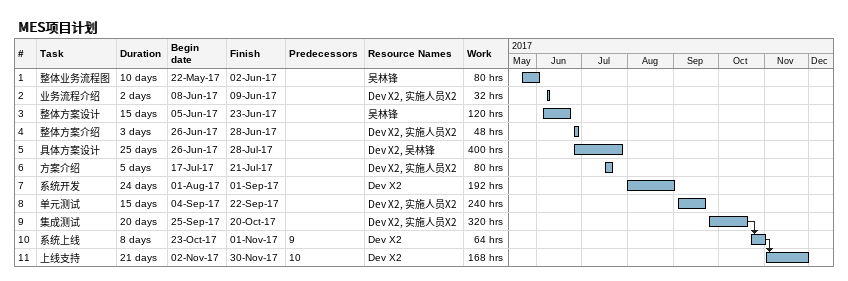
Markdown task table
MES项目计划

| ID | Task | Duration | Start | Finish | Predecessors | Resources | Work (h) |
|---|---|---|---|---|---|---|---|
| 1 | 整体业务流程图 | 10d | 2017-05-22 | 2017-06-02 |  | 吴林锋 | 80 |
| 2 | 业务流程介绍 | 2d | 2017-06-08 | 2017-06-09 |  | Dev X2, 实施人员X2 | 32 |
| 3 | 整体方案设计 | 15d | 2017-06-05 | 2017-06-23 |  | 吴林锋 | 120 |
| 4 | 整体方案介绍 | 3d | 2017-06-26 | 2017-06-28 |  | Dev X2, 实施人员X2 | 48 |
| 5 | 具体方案设计 | 25d | 2017-06-26 | 2017-07-28 |  | Dev X2, 吴林锋 | 400 |
| 6 | 方案介绍 | 5d | 2017-07-17 | 2017-07-21 |  | Dev X2, 实施人员X2 | 80 |
| 7 | 系统开发 | 24d | 2017-08-01 | 2017-09-01 |  | Dev X2 | 192 |
| 8 | 单元测试 | 15d | 2017-09-04 | 2017-09-22 |  | Dev X2, 实施人员X2 | 240 |
| 9 | 集成测试 | 20d | 2017-09-25 | 2017-10-20 |  | Dev X2, 实施人员X2 | 320 |
| 10 | 系统上线 | 8d | 2017-10-23 | 2017-11-01 | 9 | Dev X2 | 64 |
| 11 | 上线支持 | 21d | 2017-11-02 | 2017-11-30 | 10 | Dev X2 | 168 |
